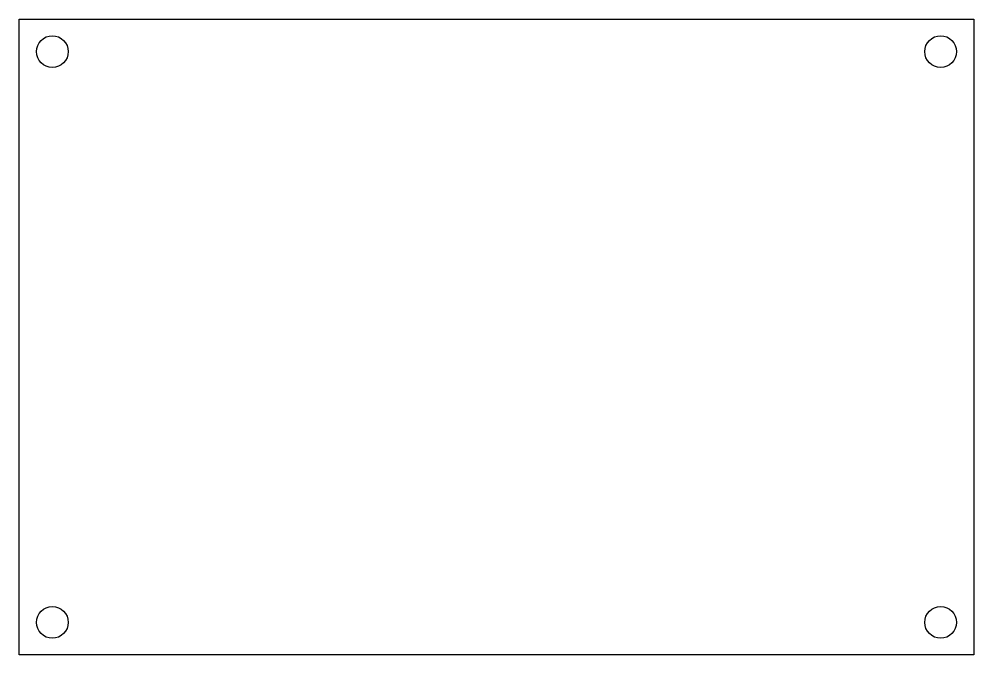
# Model space of a CAD drawing. Header units: millimetres. Extents: x -30.1 to 30.1, y -20 to 20.1.
import ezdxf

# ---------------------------------------------------------------- set-up
doc = ezdxf.new("R2010")
doc.units = ezdxf.units.MM
doc.layers.get('0').update_dxf_attribs({"linetype": 'CONTINUOUS'})

msp = doc.modelspace()

# ---------------------------------------------------------------- linework, layer by layer
for p, q in [((-30.1, -20.05), (-30.1, 20.05)), ((-30.1, 20.05), (30.1, 20.05)), ((30.1, 20.05), (30.1, -20.05)), ((30.1, -20.05), (-30.1, -20.05))]:
    msp.add_line(p, q)
for centre in [(-28, 18), (28, 18), (-28, -18), (28, -18)]:
    msp.add_circle(centre, 1)

doc.saveas('drawing.dxf')
